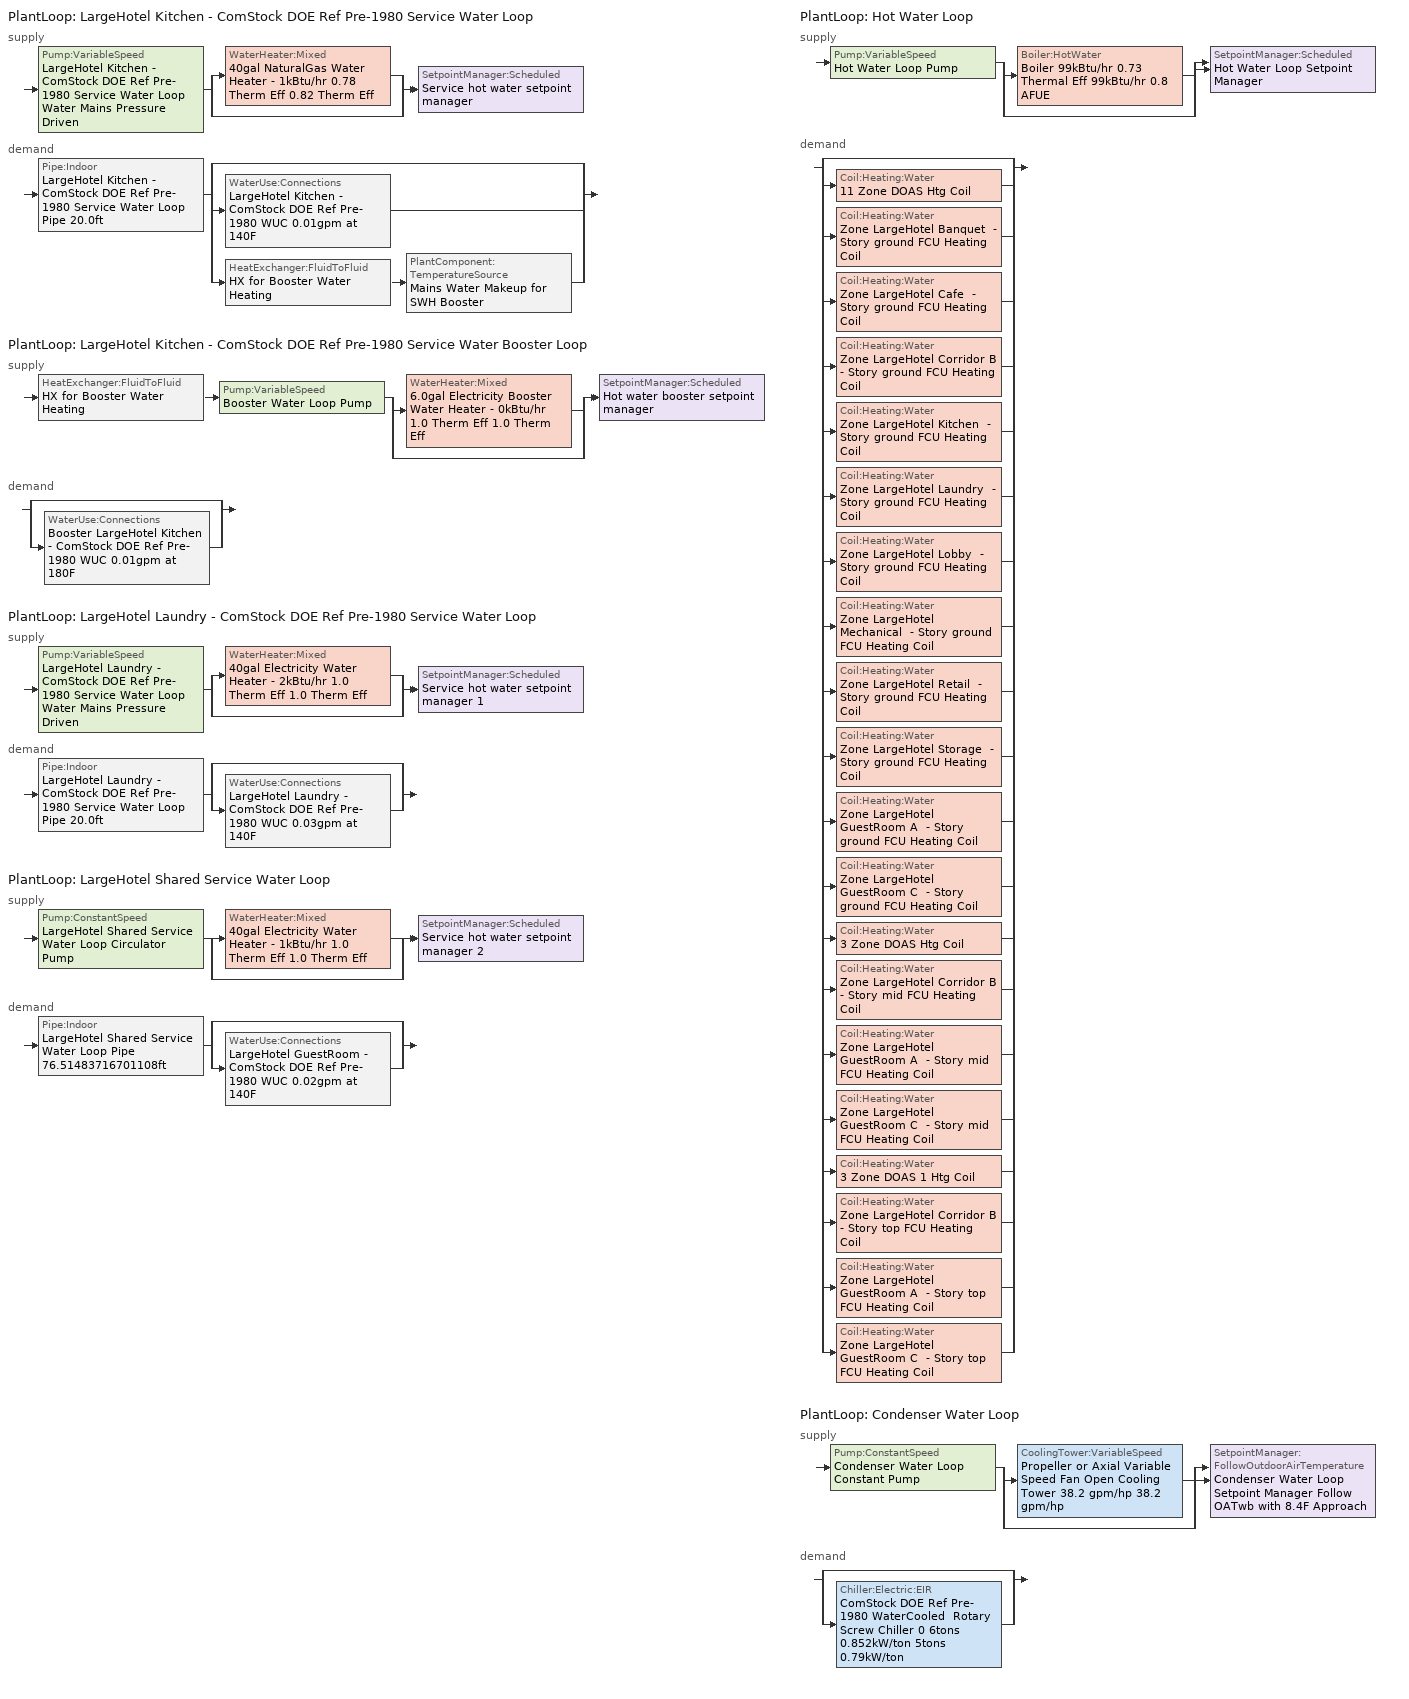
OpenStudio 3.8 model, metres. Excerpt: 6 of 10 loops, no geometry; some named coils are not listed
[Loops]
PlantLoop 'LargeHotel Kitchen - ComStock DOE Ref Pre-1980 Service Water Loop'
 supply: Pump:VariableSpeed 'LargeHotel Kitchen - ComStock DOE Ref Pre-1980 Service Water Loop Water Mains Pressure Driven' > split
  | WaterHeater:Mixed '40gal NaturalGas Water Heater - 1kBtu/hr 0.78 Therm Eff 0.82 Therm Eff'
  | bypass
  join > SetpointManager:Scheduled 'Service hot water setpoint manager'
 demand: Pipe:Indoor 'LargeHotel Kitchen - ComStock DOE Ref Pre-1980 Service Water Loop Pipe 20.0ft' > split
  | bypass
  | WaterUse:Connections 'LargeHotel Kitchen - ComStock DOE Ref Pre-1980 WUC 0.01gpm at 140F'
  | HeatExchanger:FluidToFluid 'HX for Booster Water Heating' > PlantComponent:TemperatureSource 'Mains Water Makeup for SWH Booster'
PlantLoop 'LargeHotel Kitchen - ComStock DOE Ref Pre-1980 Service Water Booster Loop'
 supply: HeatExchanger:FluidToFluid 'HX for Booster Water Heating' > Pump:VariableSpeed 'Booster Water Loop Pump' > split
  | WaterHeater:Mixed '6.0gal Electricity Booster Water Heater - 0kBtu/hr 1.0 Therm Eff 1.0 Therm Eff'
  | bypass
  join > SetpointManager:Scheduled 'Hot water booster setpoint manager'
 demand: split
  | bypass
  | WaterUse:Connections 'Booster LargeHotel Kitchen - ComStock DOE Ref Pre-1980 WUC 0.01gpm at 180F'
PlantLoop 'LargeHotel Laundry - ComStock DOE Ref Pre-1980 Service Water Loop'
 supply: Pump:VariableSpeed 'LargeHotel Laundry - ComStock DOE Ref Pre-1980 Service Water Loop Water Mains Pressure Driven' > split
  | WaterHeater:Mixed '40gal Electricity Water Heater - 2kBtu/hr 1.0 Therm Eff 1.0 Therm Eff'
  | bypass
  join > SetpointManager:Scheduled 'Service hot water setpoint manager 1'
 demand: Pipe:Indoor 'LargeHotel Laundry - ComStock DOE Ref Pre-1980 Service Water Loop Pipe 20.0ft' > split
  | bypass
  | WaterUse:Connections 'LargeHotel Laundry - ComStock DOE Ref Pre-1980 WUC 0.03gpm at 140F'
PlantLoop 'LargeHotel Shared Service Water Loop'
 supply: Pump:ConstantSpeed 'LargeHotel Shared Service Water Loop Circulator Pump' > split
  | WaterHeater:Mixed '40gal Electricity Water Heater - 1kBtu/hr 1.0 Therm Eff 1.0 Therm Eff'
  | bypass
  join > SetpointManager:Scheduled 'Service hot water setpoint manager 2'
 demand: Pipe:Indoor 'LargeHotel Shared Service Water Loop Pipe 76.51483716701108ft' > split
  | bypass
  | WaterUse:Connections 'LargeHotel GuestRoom - ComStock DOE Ref Pre-1980 WUC 0.02gpm at 140F'
PlantLoop 'Hot Water Loop'
 supply: Pump:VariableSpeed 'Hot Water Loop Pump' > split
  | Boiler:HotWater 'Boiler 99kBtu/hr 0.73 Thermal Eff 99kBtu/hr 0.8 AFUE'
  | bypass
  join > SetpointManager:Scheduled 'Hot Water Loop Setpoint Manager'
 demand: split
  | bypass
  | Coil:Heating:Water '11 Zone DOAS Htg Coil'
  | Coil:Heating:Water 'Zone LargeHotel Banquet  - Story ground FCU Heating Coil'
  | Coil:Heating:Water 'Zone LargeHotel Cafe  - Story ground FCU Heating Coil'
  | Coil:Heating:Water 'Zone LargeHotel Corridor B  - Story ground FCU Heating Coil'
  | Coil:Heating:Water 'Zone LargeHotel Kitchen  - Story ground FCU Heating Coil'
  | Coil:Heating:Water 'Zone LargeHotel Laundry  - Story ground FCU Heating Coil'
  | Coil:Heating:Water 'Zone LargeHotel Lobby  - Story ground FCU Heating Coil'
  | Coil:Heating:Water 'Zone LargeHotel Mechanical  - Story ground FCU Heating Coil'
  | Coil:Heating:Water 'Zone LargeHotel Retail  - Story ground FCU Heating Coil'
  | Coil:Heating:Water 'Zone LargeHotel Storage  - Story ground FCU Heating Coil'
  | Coil:Heating:Water 'Zone LargeHotel GuestRoom A  - Story ground FCU Heating Coil'
  | Coil:Heating:Water 'Zone LargeHotel GuestRoom C  - Story ground FCU Heating Coil'
  | Coil:Heating:Water '3 Zone DOAS Htg Coil'
  | Coil:Heating:Water 'Zone LargeHotel Corridor B  - Story mid FCU Heating Coil'
  | Coil:Heating:Water 'Zone LargeHotel GuestRoom A  - Story mid FCU Heating Coil'
  | Coil:Heating:Water 'Zone LargeHotel GuestRoom C  - Story mid FCU Heating Coil'
  | Coil:Heating:Water '3 Zone DOAS 1 Htg Coil'
  | Coil:Heating:Water 'Zone LargeHotel Corridor B  - Story top FCU Heating Coil'
  | Coil:Heating:Water 'Zone LargeHotel GuestRoom A  - Story top FCU Heating Coil'
  | Coil:Heating:Water 'Zone LargeHotel GuestRoom C  - Story top FCU Heating Coil'
PlantLoop 'Condenser Water Loop'
 supply: Pump:ConstantSpeed 'Condenser Water Loop Constant Pump' > split
  | CoolingTower:VariableSpeed 'Propeller or Axial Variable Speed Fan Open Cooling Tower 38.2 gpm/hp 38.2 gpm/hp'
  | bypass
  join > SetpointManager:FollowOutdoorAirTemperature 'Condenser Water Loop Setpoint Manager Follow OATwb with 8.4F Approach'
 demand: split
  | bypass
  | Chiller:Electric:EIR 'ComStock DOE Ref Pre-1980 WaterCooled  Rotary Screw Chiller 0 6tons 0.852kW/ton 5tons 0.79kW/ton'
[Construction]
Uninsulated copper pipe 0.75in type L: Copper pipe 0.75in type L
Uninsulated copper pipe 0.75in type L 1: Copper pipe 0.75in type L 1
Uninsulated copper pipe 0.75in type L 2: Copper pipe 0.75in type L 2
[Material] Roughness=Smooth; Thickness {m}=0.001143; Conductivity {W/m-K}=386; Density {kg/m3}=8906.27; Specific Heat {J/kg-K}=385.1856; Thermal Absorptance=0.9; Solar Absorptance=0.7; Visible Absorptance=0.7
Copper pipe 0.75in type L; Copper pipe 0.75in type L 1; Copper pipe 0.75in type L 2
[WaterUse:Connections] Drain Water Heat Exchanger Type=None; Drain Water Heat Exchanger Destination=Plant
Name | Water Use Equipment Name 1
LargeHotel GuestRoom - ComStock DOE Ref Pre-1980 WUC 0.02gpm at 140F | LargeHotel GuestRoom - ComStock DOE Ref Pre-1980 Service Water Use 0.02gpm at 140F
Booster LargeHotel Kitchen - ComStock DOE Ref Pre-1980 WUC 0.01gpm at 180F | Booster LargeHotel Kitchen - ComStock DOE Ref Pre-1980 Service Water Use 0.01gpm at 180F
LargeHotel Kitchen - ComStock DOE Ref Pre-1980 WUC 0.01gpm at 140F | LargeHotel Kitchen - ComStock DOE Ref Pre-1980 Service Water Use 0.01gpm at 140F
LargeHotel Laundry - ComStock DOE Ref Pre-1980 WUC 0.03gpm at 140F | LargeHotel Laundry - ComStock DOE Ref Pre-1980 Service Water Use 0.03gpm at 140F
[WaterUse:Equipment:Definition] Sensible Fraction Schedule=Fraction Sensible - 0.2; Latent Fraction Schedule=Fraction Latent - 0.05
Name | Peak Flow Rate {m3/s} | Target Temperature Schedule
LargeHotel GuestRoom - ComStock DOE Ref Pre-1980 Service Water Use Def 0.02gpm | 1.55374e-06 | Mixed Water At Faucet Temp - 140F
Booster LargeHotel Kitchen - ComStock DOE Ref Pre-1980 Service Water Use Def 0.01gpm | 8.31726e-07 | Mixed Water At Faucet Temp - 180F
LargeHotel Kitchen - ComStock DOE Ref Pre-1980 Service Water Use Def 0.01gpm | 5.54484e-07 | Mixed Water At Faucet Temp - 140F
LargeHotel Laundry - ComStock DOE Ref Pre-1980 Service Water Use Def 0.03gpm | 1.63833e-06 | Mixed Water At Faucet Temp - 140F
[WaterUse:Equipment]
Name | Water Use Equipment Definition | Flow Rate Fraction Schedule
LargeHotel GuestRoom - ComStock DOE Ref Pre-1980 Service Water Use 0.02gpm at 140F | LargeHotel GuestRoom - ComStock DOE Ref Pre-1980 Service Water Use Def 0.02gpm | HotelLarge GuestRoom_SWH_Sch
Booster LargeHotel Kitchen - ComStock DOE Ref Pre-1980 Service Water Use 0.01gpm at 180F | Booster LargeHotel Kitchen - ComStock DOE Ref Pre-1980 Service Water Use Def 0.01gpm | HotelLarge BLDG_SWH_SCH
LargeHotel Kitchen - ComStock DOE Ref Pre-1980 Service Water Use 0.01gpm at 140F | LargeHotel Kitchen - ComStock DOE Ref Pre-1980 Service Water Use Def 0.01gpm | HotelLarge BLDG_SWH_SCH
LargeHotel Laundry - ComStock DOE Ref Pre-1980 Service Water Use 0.03gpm at 140F | LargeHotel Laundry - ComStock DOE Ref Pre-1980 Service Water Use Def 0.03gpm | HotelLarge LaundryRoom_SWH_Sch_Pre2004
[PlantLoop] Glycol Concentration=0; Load Distribution Scheme=Optimal
Name | Maximum Loop Temperature {C} | Minimum Loop Temperature {C} | Maximum Loop Flow Rate {m3/s} | Plant Loop Volume {m3} | Fluid Type
LargeHotel Kitchen - ComStock DOE Ref Pre-1980 Service Water Loop | 60 | 10 | 7.48554e-06 | 0.000898264
LargeHotel Kitchen - ComStock DOE Ref Pre-1980 Service Water Booster Loop |  |  | 8.31726e-07 | 9.98072e-05
LargeHotel Laundry - ComStock DOE Ref Pre-1980 Service Water Loop | 60 | 10 | 1.63833e-06 | 0.0001966
LargeHotel Shared Service Water Loop | 60 | 10 | 1.55374e-06 | 0.000186449
Hot Water Loop |  | 10 | 0.000872433 | 0.104692 | Water
Condenser Water Loop | 80 | 5 | 0.00123544 | 0.148253
[Sizing:Plant]
Name | Loop Type | Design Loop Exit Temperature {C} | Loop Design Temperature Difference {deltaC} | Sizing Option | Zone Timesteps in Averaging Window | Coincident Sizing Factor Mode
LargeHotel Kitchen - ComStock DOE Ref Pre-1980 Service Water Loop; LargeHotel Laundry - ComStock DOE Ref Pre-1980 Service Water Loop; LargeHotel Shared Service Water Loop | Heating | 60 | 5 | NonCoincident | 1 | None
LargeHotel Kitchen - ComStock DOE Ref Pre-1980 Service Water Booster Loop | Heating | 82.2222 | 5 | NonCoincident | 1 | None
Hot Water Loop | Heating | 82.2222 | 11.1111 | NonCoincident | 1 | None
Condenser Water Loop | Condenser | 29.4444 | 5.55556 | Coincident | 6 | GlobalCoolingSizingFactor
[SetpointManager:Scheduled] Control Variable=Temperature
Name | Schedule | Setpoint Node or NodeList
Service hot water setpoint manager | Service Water Loop Temp - 140F | LargeHotel Kitchen - ComStock DOE Ref Pre-1980 Service Water Loop Supply Outlet Node
Hot water booster setpoint manager | Service Water Booster Temp - 180.00000000000006F | LargeHotel Kitchen - ComStock DOE Ref Pre-1980 Service Water Booster Loop Supply Outlet Node
Service hot water setpoint manager 1 | Service Water Loop Temp - 140F | LargeHotel Laundry - ComStock DOE Ref Pre-1980 Service Water Loop Supply Outlet Node
Service hot water setpoint manager 2 | Service Water Loop Temp - 140F | LargeHotel Shared Service Water Loop Supply Outlet Node
Hot Water Loop Setpoint Manager | Hot Water Loop Temp - 180F | Hot Water Loop Supply Outlet Node
[Pump:VariableSpeed] Coefficient 1 of the Part Load Performance Curve=0; Coefficient 2 of the Part Load Performance Curve=3.2485; Coefficient 3 of the Part Load Performance Curve=-4.7443; Coefficient 4 of the Part Load Performance Curve=2.5294; Pump Control Type=Intermittent; Skin Loss Radiative Fraction=0.5; Design Power Sizing Method=PowerPerFlowPerPressure; Design Electric Power per Unit Flow Rate {W/(m3/s)}=348701.1; Design Shaft Power per Unit Flow Rate per Unit Head {W-s/m3-Pa}=1.28205; Design Minimum Flow Rate Fraction=0
Name | Rated Flow Rate {m3/s} | Rated Pump Head {Pa} | Rated Power Consumption {W} | Motor Efficiency | Minimum Flow Rate {m3/s}
LargeHotel Kitchen - ComStock DOE Ref Pre-1980 Service Water Loop Water Mains Pressure Driven | 7.48554e-06 | 0.001 | 9.59684e-09 | 1
Booster Water Loop Pump | 8.31726e-07 | 0 | 0 | 1 | 0
LargeHotel Laundry - ComStock DOE Ref Pre-1980 Service Water Loop Water Mains Pressure Driven | 1.63833e-06 | 0.001 | 2.10043e-09 | 1
Hot Water Loop Pump | 0.000872433 | 179344 | 243.148 | 0.825
[WaterHeater:Mixed] Deadband Temperature Difference {deltaC}=2; Heater Control Type=Cycle; Off Cycle Parasitic Fuel Consumption Rate {W}=0; Off Cycle Parasitic Heat Fraction to Tank=0; On Cycle Parasitic Fuel Consumption Rate {W}=0; On Cycle Parasitic Heat Fraction to Tank=0; Ambient Temperature Indicator=Schedule; Use Side Effectiveness=1; Source Side Effectiveness=1; Use Side Design Flow Rate {m3/s}=autosize; Source Side Design Flow Rate {m3/s}=autosize; Indirect Water Heating Recovery Time {hr}=1.5; Source Side Flow Control Mode=IndirectHeatPrimarySetpoint
Name | Tank Volume {m3} | Setpoint Temperature Schedule | Maximum Temperature Limit {C} | Heater Maximum Capacity {W} | Heater Fuel Type | Heater Thermal Efficiency | Off Cycle Parasitic Fuel Type | On Cycle Parasitic Fuel Type | Ambient Temperature Schedule | Off Cycle Loss Coefficient to Ambient Temperature {W/K} | On Cycle Loss Coefficient to Ambient Temperature {W/K}
40gal NaturalGas Water Heater - 1kBtu/hr 0.78 Therm Eff 0.82 Therm Eff | 0.151416 | Service Water Loop Temp - 140F | 60 | 243.406 | NaturalGas | 0.82 | NaturalGas | NaturalGas | Water Heater Ambient Temp Schedule 71.6F | 0.085157 | 0.085157
6.0gal Electricity Booster Water Heater - 0kBtu/hr 1.0 Therm Eff 1.0 Therm Eff | 0.0227125 | Service Water Booster Temp - 180.00000000000006F | 82.2222 | 46.734 | Electricity | 1 | Electricity | Electricity | Water Heater Ambient Temp Schedule 70.0F | 2.26162 | 2.26162
40gal Electricity Water Heater - 2kBtu/hr 1.0 Therm Eff 1.0 Therm Eff | 0.151416 | Service Water Loop Temp - 140F | 60 | 479.462 | Electricity | 1 | Electricity | Electricity | Water Heater Ambient Temp Schedule 71.6F | 1.20802 | 1.20802
40gal Electricity Water Heater - 1kBtu/hr 1.0 Therm Eff 1.0 Therm Eff | 0.151416 | Service Water Loop Temp - 140F | 60 | 363.765 | Electricity | 1 | Electricity | Electricity | Water Heater Ambient Temp Schedule 71.6F | 1.20802 | 1.20802
[WaterHeater:Sizing] Design Mode=PeakDraw; Time Storage Can Meet Peak Draw {hr}=0.538503; Time for Tank Recovery {hr}=0; Nominal Tank Volume for Autosizing Plant Connections {m3}=1
40gal NaturalGas Water Heater - 1kBtu/hr 0.78 Therm Eff 0.82 Therm Eff; 6.0gal Electricity Booster Water Heater - 0kBtu/hr 1.0 Therm Eff 1.0 Therm Eff; 40gal Electricity Water Heater - 2kBtu/hr 1.0 Therm Eff 1.0 Therm Eff; 40gal Electricity Water Heater - 1kBtu/hr 1.0 Therm Eff 1.0 Therm Eff
[Pipe:Indoor] Environment Type=Schedule; Pipe Inside Diameter {m}=0.019939
Name | Construction | Ambient Temperature Schedule | Ambient Air Velocity Schedule | Pipe Length {m}
LargeHotel Kitchen - ComStock DOE Ref Pre-1980 Service Water Loop Pipe 20.0ft | Uninsulated copper pipe 0.75in type L | LargeHotel Kitchen - ComStock DOE Ref Pre-1980 Service Water Loop Piping Air Temp - 70F | LargeHotel Kitchen - ComStock DOE Ref Pre-1980 Service Water Loop Piping Air Velocity - 0.67mph | 6.096
LargeHotel Laundry - ComStock DOE Ref Pre-1980 Service Water Loop Pipe 20.0ft | Uninsulated copper pipe 0.75in type L 1 | LargeHotel Laundry - ComStock DOE Ref Pre-1980 Service Water Loop Piping Air Temp - 70F | LargeHotel Laundry - ComStock DOE Ref Pre-1980 Service Water Loop Piping Air Velocity - 0.67mph | 6.096
LargeHotel Shared Service Water Loop Pipe 76.51483716701108ft | Uninsulated copper pipe 0.75in type L 2 | LargeHotel Shared Service Water Loop Piping Air Temp - 70F | LargeHotel Shared Service Water Loop Piping Air Velocity - 0.67mph | 23.3217
[HeatExchanger:FluidToFluid]
HX for Booster Water Heating: Loop Demand Side Design Flow Rate {m3/s}=8.31726e-07; Loop Supply Side Design Flow Rate {m3/s}=8.31726e-07; Heat Exchange Model Type=Ideal; Heat Exchanger U-Factor Times Area Value {W/K}=1.01357; Control Type=UncontrolledOn; Minimum Temperature Difference to Activate Heat Exchanger {deltaC}=0.01; Heat Transfer Metering End Use Type=LoopToLoop; Component Override Cooling Control Temperature Mode=Loop; Sizing Factor=1; Operation Minimum Temperature Limit {C}=0; Operation Maximum Temperature Limit {C}=100
[PlantComponent:TemperatureSource]
Mains Water Makeup for SWH Booster: Design Volume Flow Rate {m3/s}=7.48554e-06; Temperature Specification Type=Scheduled; Source Temperature {C}=8; Source Temperature Schedule=Mains Water Temperature
[EnergyManagementSystem:Sensor]
Mains_Water_Temp_Sen: Output Variable or Output Meter Index Key=Environment; Output Variable or Output Meter=Site Mains Water Temperature
[EnergyManagementSystem:Actuator]
Mains_Water_Temp_Act: Actuated Component=Mains Water Temperature; Actuated Component Type=Schedule:Constant; Actuated Component Control Type=Schedule Value
[EnergyManagementSystem:Program]
Mains_Water_Prg: SET Mains_Water_Temp_Act = Mains_Water_Temp_Sen
[EnergyManagementSystem:ProgramCallingManager]
Mains_Water_Prg_Mgr: BeginTimestepBeforePredictor; Mains_Water_Prg
[Pump:ConstantSpeed] Fraction of Motor Inefficiencies to Fluid Stream=0; Pump Control Type=Intermittent; Design Power Sizing Method=PowerPerFlowPerPressure; Design Electric Power per Unit Flow Rate {W/(m3/s)}=348701.1; Design Shaft Power per Unit Flow Rate per Unit Head {W-s/m3-Pa}=1.28205
Name | Rated Flow Rate {m3/s} | Rated Pump Head {Pa} | Rated Power Consumption {W} | Motor Efficiency
LargeHotel Shared Service Water Loop Circulator Pump | 1.55374e-06 | 29890.7 | 0.0595416 | 1
Condenser Water Loop Constant Pump | 0.00123544 | 148557 | 285.21 | 0.825
[Refrigeration:System] Minimum Condensing Temperature {C}=21; Refrigeration System Working Fluid Type=R404a; Suction Temperature Control Type=ConstantSuctionTemperature
Name | Refrigeration Condenser
Medium Temperature | Refrigeration Condenser Air Cooled 1
Low Temperature | Refrigeration Condenser Air Cooled 2
[Refrigeration:Compressor] Rated Return Gas Temperature {C}=18.3; Rated Subcooling {deltaC}=0
Name | Refrigeration Compressor Power Curve | Refrigeration Compressor Capacity Curve
Refrigeration Compressor 1 | MT_compressor_power_smallandold | MT_compressor_capacity_smallandold
Refrigeration Compressor 2 | LT_compressor_power_smallandold | LT_compressor_capacity_smallandold
[Refrigeration:Condenser:AirCooled] Rated Subcooling Temperature Difference {deltaC}=0; Condenser Fan Speed Control Type=VariableSpeed; Rated Fan Power {W}=102.575; Minimum Fan Air Flow Ratio=0
Name | Rated Effective Total Heat Rejection Rate Curve
Refrigeration Condenser Air Cooled 1 | Condenser Heat Rejection Function of Temperature
Refrigeration Condenser Air Cooled 2 | Condenser Heat Rejection Function of Temperature 1
[Boiler:HotWater]
Boiler 99kBtu/hr 0.73 Thermal Eff 99kBtu/hr 0.8 AFUE: Fuel Type=NaturalGas; Nominal Capacity {W}=39886.6; Nominal Thermal Efficiency=0.8; Efficiency Curve Temperature Evaluation Variable=LeavingBoiler; Normalized Boiler Efficiency Curve=Boiler with No Minimum Turndown; Design Water Flow Rate {m3/s}=0.000872433; Minimum Part Load Ratio=0; Maximum Part Load Ratio=1.2; Optimum Part Load Ratio=1; Water Outlet Upper Temperature Limit {C}=95; Boiler Flow Mode=LeavingSetpointModulated; On Cycle Parasitic Electric Load {W}=0; Off Cycle Parasitic Fuel Load {W}=0; Sizing Factor=1
[SetpointManager:FollowOutdoorAirTemperature]
Condenser Water Loop Setpoint Manager Follow OATwb with 8.4F Approach: Control Variable=Temperature; Reference Temperature Type=OutdoorAirWetBulb; Offset Temperature Difference {deltaC}=4.64444; Maximum Setpoint Temperature {C}=29.4444; Minimum Setpoint Temperature {C}=21.1111; Setpoint Node or NodeList=Condenser Water Loop Supply Outlet Node
[CoolingTower:VariableSpeed]
Propeller or Axial Variable Speed Fan Open Cooling Tower 38.2 gpm/hp 38.2 gpm/hp: Model Type=CoolToolsCrossFlow; Design Inlet Air Wet-Bulb Temperature {C}=24.8; Design Approach Temperature {deltaC}=4.64444; Design Range Temperature {deltaC}=5.55556; Design Water Flow Rate {m3/s}=0.00123544; Design Air Flow Rate {m3/s}=3.05696; Design Fan Power {W}=1121.32; Fan Power Ratio Function of Air Flow Rate Ratio Curve=VSD-TWR-FAN-FPLR; Minimum Air Flow Rate Ratio=0.2; Fraction of Tower Capacity in Free Convection Regime=0.125; Basin Heater Capacity {W/K}=0; Basin Heater Setpoint Temperature {C}=2; Evaporation Loss Mode=SaturatedExit; Evaporation Loss Factor {percent/K}=0.2; Drift Loss Percent {percent}=0.008; Blowdown Calculation Mode=ConcentrationRatio; Blowdown Concentration Ratio=3; Number of Cells=1; Sizing Factor=1
[Chiller:Electric:EIR]
ComStock DOE Ref Pre-1980 WaterCooled  Rotary Screw Chiller 0 6tons 0.852kW/ton 5tons 0.79kW/ton: Reference Capacity {W}=20367.9; Reference COP {W/W}=4.45; Reference Leaving Chilled Water Temperature {C}=6.66667; Reference Entering Condenser Fluid Temperature {C}=35; Reference Chilled Water Flow Rate {m3/s}=0.000864781; Reference Condenser Fluid Flow Rate {m3/s}=0.00107429; Cooling Capacity Function of Temperature Curve=WaterCooled_PositiveDisplacement_Chiller_LT150_2010_PathA_CAPFT; Electric Input to Cooling Output Ratio Function of Temperature Curve=WaterCooled_PositiveDisplacement_Chiller_LT150_2010_PathA_EIRFT; Electric Input to Cooling Output Ratio Function of Part Load Ratio Curve=ChlrWtrPosDispPathAAllEIRRatio_fQRatio; Minimum Part Load Ratio=0.15; Maximum Part Load Ratio=1; Optimum Part Load Ratio=1; Minimum Unloading Ratio=0.25; Condenser Type=WaterCooled; Leaving Chilled Water Lower Temperature Limit {C}=2.22222; Chiller Flow Mode=ConstantFlow; Design Heat Recovery Water Flow Rate {m3/s}=Autosize; Sizing Factor=1; Basin Heater Capacity {W/K}=0; Basin Heater Setpoint Temperature {C}=10; Condenser Heat Recovery Relative Capacity Fraction=1
[Coil:Heating:Water] Availability Schedule=Always On Discrete; Rated Inlet Water Temperature {C}=82.2222; Rated Inlet Air Temperature {C}=16.6; Rated Outlet Water Temperature {C}=71.1111
Name | U-Factor Times Area Value {W/K} | Maximum Water Flow Rate {m3/s} | Rated Capacity {W} | Rated Outlet Air Temperature {C}
11 Zone DOAS Htg Coil | 60.0297 | 9.47398e-05 | 4331.39 | 32.2
Zone LargeHotel Banquet  - Story ground FCU Heating Coil | 67.7913 | 6.54202e-05 | 2990.93 | 40
Zone LargeHotel Cafe  - Story ground FCU Heating Coil | 15.6972 | 1.51449e-05 | 692.405 | 40
Zone LargeHotel Corridor B  - Story ground FCU Heating Coil | 1 | 0 | 0 | 40
Zone LargeHotel Kitchen  - Story ground FCU Heating Coil | 93.8554 | 9.2792e-05 | 4242.34 | 40
Zone LargeHotel Laundry  - Story ground FCU Heating Coil | 9.14146 | 8.82332e-06 | 403.392 | 40
Zone LargeHotel Lobby  - Story ground FCU Heating Coil | 102.918 | 9.93237e-05 | 4540.96 | 40
Zone LargeHotel Mechanical  - Story ground FCU Heating Coil | 12.8382 | 1.23908e-05 | 566.494 | 40
Zone LargeHotel Retail  - Story ground FCU Heating Coil | 12.3417 | 1.19108e-05 | 544.549 | 40
Zone LargeHotel Storage  - Story ground FCU Heating Coil | 9.51309 | 9.18166e-06 | 419.774 | 40
Zone LargeHotel GuestRoom A  - Story ground FCU Heating Coil | 10.7697 | 1.03925e-05 | 475.131 | 40
Zone LargeHotel GuestRoom C  - Story ground FCU Heating Coil | 10.7528 | 1.03762e-05 | 474.385 | 40
3 Zone DOAS Htg Coil; 3 Zone DOAS 1 Htg Coil | 5.10868 | 8.06258e-06 | 368.612 | 32.2
Zone LargeHotel Corridor B  - Story mid FCU Heating Coil | 6.21771 | 6.33125e-06 | 289.457 | 40
Zone LargeHotel GuestRoom A  - Story mid FCU Heating Coil | 93.6085 | 9.03297e-05 | 4129.76 | 40
Zone LargeHotel GuestRoom C  - Story mid FCU Heating Coil | 93.6077 | 9.03289e-05 | 4129.73 | 40
Zone LargeHotel Corridor B  - Story top FCU Heating Coil | 17.9995 | 1.83327e-05 | 838.149 | 40
Zone LargeHotel GuestRoom A  - Story top FCU Heating Coil | 114.199 | 0.000110199 | 5038.17 | 40
Zone LargeHotel GuestRoom C  - Story top FCU Heating Coil | 114.294 | 0.000110291 | 5042.37 | 40
[Controller:WaterCoil] Action=Normal; Controller Convergence Tolerance {deltaC}=0.0001; Minimum Actuated Flow {m3/s}=0
Name | Water Coil | Maximum Actuated Flow {m3/s}
11 Zone DOAS Htg Coil Controller | 11 Zone DOAS Htg Coil | 9.47398e-05
Zone LargeHotel Banquet  - Story ground FCU Heating Coil Controller | Zone LargeHotel Banquet  - Story ground FCU Heating Coil
Zone LargeHotel Cafe  - Story ground FCU Heating Coil Controller | Zone LargeHotel Cafe  - Story ground FCU Heating Coil
Zone LargeHotel Corridor B  - Story ground FCU Heating Coil Controller | Zone LargeHotel Corridor B  - Story ground FCU Heating Coil
Zone LargeHotel Kitchen  - Story ground FCU Heating Coil Controller | Zone LargeHotel Kitchen  - Story ground FCU Heating Coil
Zone LargeHotel Laundry  - Story ground FCU Heating Coil Controller | Zone LargeHotel Laundry  - Story ground FCU Heating Coil
Zone LargeHotel Lobby  - Story ground FCU Heating Coil Controller | Zone LargeHotel Lobby  - Story ground FCU Heating Coil
Zone LargeHotel Mechanical  - Story ground FCU Heating Coil Controller | Zone LargeHotel Mechanical  - Story ground FCU Heating Coil
Zone LargeHotel Retail  - Story ground FCU Heating Coil Controller | Zone LargeHotel Retail  - Story ground FCU Heating Coil
Zone LargeHotel Storage  - Story ground FCU Heating Coil Controller | Zone LargeHotel Storage  - Story ground FCU Heating Coil
Zone LargeHotel GuestRoom A  - Story ground FCU Heating Coil Controller | Zone LargeHotel GuestRoom A  - Story ground FCU Heating Coil
Zone LargeHotel GuestRoom C  - Story ground FCU Heating Coil Controller | Zone LargeHotel GuestRoom C  - Story ground FCU Heating Coil
3 Zone DOAS Htg Coil Controller | 3 Zone DOAS Htg Coil | 8.06258e-06
Zone LargeHotel Corridor B  - Story mid FCU Heating Coil Controller | Zone LargeHotel Corridor B  - Story mid FCU Heating Coil
Zone LargeHotel GuestRoom A  - Story mid FCU Heating Coil Controller | Zone LargeHotel GuestRoom A  - Story mid FCU Heating Coil
Zone LargeHotel GuestRoom C  - Story mid FCU Heating Coil Controller | Zone LargeHotel GuestRoom C  - Story mid FCU Heating Coil
3 Zone DOAS 1 Htg Coil Controller | 3 Zone DOAS 1 Htg Coil | 8.06258e-06
Zone LargeHotel Corridor B  - Story top FCU Heating Coil Controller | Zone LargeHotel Corridor B  - Story top FCU Heating Coil
Zone LargeHotel GuestRoom A  - Story top FCU Heating Coil Controller | Zone LargeHotel GuestRoom A  - Story top FCU Heating Coil
Zone LargeHotel GuestRoom C  - Story top FCU Heating Coil Controller | Zone LargeHotel GuestRoom C  - Story top FCU Heating Coil
[AvailabilityManager:NightCycle] Applicability Schedule=Always On Discrete; Control Type=CycleOnAny; Thermostat Tolerance {deltaC}=1.9999; Cycling Run Time Control Type=Thermostat; Cycling Run Time {s}=3600
Availability Manager Night Cycle 1; Availability Manager Night Cycle 2; Availability Manager Night Cycle 3
[Fan:OnOff] Availability Schedule=Always On Discrete; Fan Total Efficiency=0.1595; Pressure Rise {Pa}=270.9; Motor Efficiency=0.29; Motor In Airstream Fraction=1
Name | Maximum Flow Rate {m3/s} | Fan Power Ratio Function of Speed Ratio Curve | Fan Efficiency Ratio Function of Speed Ratio Curve
Zone LargeHotel Banquet  - Story ground Fan Coil fan | 0.132403 | Fan On Off Power Curve | Fan On Off Efficiency Curve
Zone LargeHotel Cafe  - Story ground Fan Coil fan | 0.030675 | Fan On Off Power Curve 1 | Fan On Off Efficiency Curve 1
Zone LargeHotel Corridor B  - Story ground Fan Coil fan | 0.000281469 | Fan On Off Power Curve 2 | Fan On Off Efficiency Curve 2
Zone LargeHotel Kitchen  - Story ground Fan Coil fan | 0.168848 | Fan On Off Power Curve 3 | Fan On Off Efficiency Curve 3
Zone LargeHotel Laundry  - Story ground Fan Coil fan | 0.0386715 | Fan On Off Power Curve 4 | Fan On Off Efficiency Curve 4
Zone LargeHotel Lobby  - Story ground Fan Coil fan | 0.201245 | Fan On Off Power Curve 5 | Fan On Off Efficiency Curve 5
Zone LargeHotel Mechanical  - Story ground Fan Coil fan | 0.0251369 | Fan On Off Power Curve 6 | Fan On Off Efficiency Curve 6
Zone LargeHotel Retail  - Story ground Fan Coil fan | 0.0241559 | Fan On Off Power Curve 7 | Fan On Off Efficiency Curve 7
Zone LargeHotel Storage  - Story ground Fan Coil fan | 0.0186273 | Fan On Off Power Curve 8 | Fan On Off Efficiency Curve 8
Zone LargeHotel GuestRoom A  - Story ground Fan Coil fan | 0.0210879 | Fan On Off Power Curve 9 | Fan On Off Efficiency Curve 9
Zone LargeHotel GuestRoom C  - Story ground Fan Coil fan | 0.0210548 | Fan On Off Power Curve 10 | Fan On Off Efficiency Curve 10
Zone LargeHotel Corridor B  - Story mid Fan Coil fan | 0.0101727 | Fan On Off Power Curve 11 | Fan On Off Efficiency Curve 11
Zone LargeHotel GuestRoom A  - Story mid Fan Coil fan | 0.183236 | Fan On Off Power Curve 12 | Fan On Off Efficiency Curve 12
Zone LargeHotel GuestRoom C  - Story mid Fan Coil fan | 0.185174 | Fan On Off Power Curve 13 | Fan On Off Efficiency Curve 13
Zone LargeHotel Corridor B  - Story top Fan Coil fan | 0.0294508 | Fan On Off Power Curve 14 | Fan On Off Efficiency Curve 14
Zone LargeHotel GuestRoom A  - Story top Fan Coil fan | 0.223509 | Fan On Off Power Curve 15 | Fan On Off Efficiency Curve 15
Zone LargeHotel GuestRoom C  - Story top Fan Coil fan | 0.223695 | Fan On Off Power Curve 16 | Fan On Off Efficiency Curve 16
[ZoneHVAC:FourPipeFanCoil] Availability Schedule=Always On Discrete; Capacity Control Method=CyclingFan; Maximum Outdoor Air Flow Rate {m3/s}=0; Minimum Supply Air Temperature in Cooling Mode {C}=autosize; Maximum Supply Air Temperature in Heating Mode {C}=autosize
Name | Maximum Supply Air Flow Rate {m3/s} | Supply Air Fan | Cooling Coil | Maximum Cold Water Flow Rate {m3/s} | Heating Coil | Maximum Hot Water Flow Rate {m3/s}
Zone LargeHotel Banquet  - Story ground FCU | 0.132403 | Zone LargeHotel Banquet  - Story ground Fan Coil fan | Zone LargeHotel Banquet  - Story ground FCU Cooling Coil | 8.60684e-05 | Zone LargeHotel Banquet  - Story ground FCU Heating Coil | 6.54202e-05
Zone LargeHotel Cafe  - Story ground FCU | 0.030675 | Zone LargeHotel Cafe  - Story ground Fan Coil fan | Zone LargeHotel Cafe  - Story ground FCU Cooling Coil | 1.48017e-05 | Zone LargeHotel Cafe  - Story ground FCU Heating Coil | 1.51449e-05
Zone LargeHotel Corridor B  - Story ground FCU | 0.000281469 | Zone LargeHotel Corridor B  - Story ground Fan Coil fan | Zone LargeHotel Corridor B  - Story ground FCU Cooling Coil | 0 | Zone LargeHotel Corridor B  - Story ground FCU Heating Coil | 0
Zone LargeHotel Kitchen  - Story ground FCU | 0.168848 | Zone LargeHotel Kitchen  - Story ground Fan Coil fan | Zone LargeHotel Kitchen  - Story ground FCU Cooling Coil | 1.8048e-06 | Zone LargeHotel Kitchen  - Story ground FCU Heating Coil | 9.2792e-05
Zone LargeHotel Laundry  - Story ground FCU | 0.0386715 | Zone LargeHotel Laundry  - Story ground Fan Coil fan | Zone LargeHotel Laundry  - Story ground FCU Cooling Coil | 2.51396e-05 | Zone LargeHotel Laundry  - Story ground FCU Heating Coil | 8.82332e-06
Zone LargeHotel Lobby  - Story ground FCU | 0.201245 | Zone LargeHotel Lobby  - Story ground Fan Coil fan | Zone LargeHotel Lobby  - Story ground FCU Cooling Coil | 9.69549e-05 | Zone LargeHotel Lobby  - Story ground FCU Heating Coil | 9.93237e-05
Zone LargeHotel Mechanical  - Story ground FCU | 0.0251369 | Zone LargeHotel Mechanical  - Story ground Fan Coil fan | Zone LargeHotel Mechanical  - Story ground FCU Cooling Coil | 7.7888e-06 | Zone LargeHotel Mechanical  - Story ground FCU Heating Coil | 1.23908e-05
Zone LargeHotel Retail  - Story ground FCU | 0.0241559 | Zone LargeHotel Retail  - Story ground Fan Coil fan | Zone LargeHotel Retail  - Story ground FCU Cooling Coil | 6.06015e-06 | Zone LargeHotel Retail  - Story ground FCU Heating Coil | 1.19108e-05
Zone LargeHotel Storage  - Story ground FCU | 0.0186273 | Zone LargeHotel Storage  - Story ground Fan Coil fan | Zone LargeHotel Storage  - Story ground FCU Cooling Coil | 4.94472e-06 | Zone LargeHotel Storage  - Story ground FCU Heating Coil | 9.18166e-06
Zone LargeHotel GuestRoom A  - Story ground FCU | 0.0210879 | Zone LargeHotel GuestRoom A  - Story ground Fan Coil fan | Zone LargeHotel GuestRoom A  - Story ground FCU Cooling Coil | 8.17106e-06 | Zone LargeHotel GuestRoom A  - Story ground FCU Heating Coil | 1.03925e-05
Zone LargeHotel GuestRoom C  - Story ground FCU | 0.0210548 | Zone LargeHotel GuestRoom C  - Story ground Fan Coil fan | Zone LargeHotel GuestRoom C  - Story ground FCU Cooling Coil | 1.25423e-05 | Zone LargeHotel GuestRoom C  - Story ground FCU Heating Coil | 1.03762e-05
Zone LargeHotel Corridor B  - Story mid FCU | 0.0101727 | Zone LargeHotel Corridor B  - Story mid Fan Coil fan | Zone LargeHotel Corridor B  - Story mid FCU Cooling Coil | 2.19905e-06 | Zone LargeHotel Corridor B  - Story mid FCU Heating Coil | 6.33125e-06
Zone LargeHotel GuestRoom A  - Story mid FCU | 0.183236 | Zone LargeHotel GuestRoom A  - Story mid Fan Coil fan | Zone LargeHotel GuestRoom A  - Story mid FCU Cooling Coil | 8.55236e-05 | Zone LargeHotel GuestRoom A  - Story mid FCU Heating Coil | 9.03297e-05
Zone LargeHotel GuestRoom C  - Story mid FCU | 0.185174 | Zone LargeHotel GuestRoom C  - Story mid Fan Coil fan | Zone LargeHotel GuestRoom C  - Story mid FCU Cooling Coil | 0.000126283 | Zone LargeHotel GuestRoom C  - Story mid FCU Heating Coil | 9.03289e-05
Zone LargeHotel Corridor B  - Story top FCU | 0.0294508 | Zone LargeHotel Corridor B  - Story top Fan Coil fan | Zone LargeHotel Corridor B  - Story top FCU Cooling Coil | 2.19905e-06 | Zone LargeHotel Corridor B  - Story top FCU Heating Coil | 1.83327e-05
Zone LargeHotel GuestRoom A  - Story top FCU | 0.223509 | Zone LargeHotel GuestRoom A  - Story top Fan Coil fan | Zone LargeHotel GuestRoom A  - Story top FCU Cooling Coil | 0.000100185 | Zone LargeHotel GuestRoom A  - Story top FCU Heating Coil | 0.000110199
Zone LargeHotel GuestRoom C  - Story top FCU | 0.223695 | Zone LargeHotel GuestRoom C  - Story top Fan Coil fan | Zone LargeHotel GuestRoom C  - Story top FCU Cooling Coil | 0.00014613 | Zone LargeHotel GuestRoom C  - Story top FCU Heating Coil | 0.000110291
[Schedule:Ruleset]
HotelLarge GuestRoom_SWH_Sch: Default Day Schedule=HotelLarge GuestRoom_SWH_Sch Default; Summer Design Day Schedule=HotelLarge GuestRoom_SWH_Sch Summer Design Day; Winter Design Day Schedule=HotelLarge GuestRoom_SWH_Sch Winter Design Day
Fraction Sensible - 0.2: Default Day Schedule=Fraction Sensible - 0.2 Default
Fraction Latent - 0.05: Default Day Schedule=Fraction Latent - 0.05 Default
Mixed Water At Faucet Temp - 140F: Default Day Schedule=Mixed Water At Faucet Temp - 140F Default
HotelLarge BLDG_SWH_SCH: Default Day Schedule=HotelLarge BLDG_SWH_SCH Default; Summer Design Day Schedule=HotelLarge BLDG_SWH_SCH Summer Design Day; Winter Design Day Schedule=HotelLarge BLDG_SWH_SCH Winter Design Day
Mixed Water At Faucet Temp - 180F: Default Day Schedule=Mixed Water At Faucet Temp - 180F Default
Service Water Loop Temp - 140F: Default Day Schedule=Service Water Loop Temp - 140F Default
Water Heater Ambient Temp Schedule 71.6F: Default Day Schedule=Water Heater Ambient Temp Schedule 71.6F Default
LargeHotel Kitchen - ComStock DOE Ref Pre-1980 Service Water Loop Piping Air Temp - 70F: Default Day Schedule=LargeHotel Kitchen - ComStock DOE Ref Pre-1980 Service Water Loop Piping Air Temp - 70F Default
LargeHotel Kitchen - ComStock DOE Ref Pre-1980 Service Water Loop Piping Air Velocity - 0.67mph: Default Day Schedule=LargeHotel Kitchen - ComStock DOE Ref Pre-1980 Service Water Loop Piping Air Velocity - 0.67mph Default
Service Water Booster Temp - 180.00000000000006F: Default Day Schedule=Service Water Booster Temp - 180.00000000000006F Default
Water Heater Ambient Temp Schedule 70.0F: Default Day Schedule=Water Heater Ambient Temp Schedule 70.0F Default
HotelLarge LaundryRoom_SWH_Sch_Pre2004: Default Day Schedule=HotelLarge LaundryRoom_SWH_Sch_Pre2004 Default; Summer Design Day Schedule=HotelLarge LaundryRoom_SWH_Sch_Pre2004 Summer Design Day; Winter Design Day Schedule=HotelLarge LaundryRoom_SWH_Sch_Pre2004 Winter Design Day
LargeHotel Laundry - ComStock DOE Ref Pre-1980 Service Water Loop Piping Air Temp - 70F: Default Day Schedule=LargeHotel Laundry - ComStock DOE Ref Pre-1980 Service Water Loop Piping Air Temp - 70F Default
LargeHotel Laundry - ComStock DOE Ref Pre-1980 Service Water Loop Piping Air Velocity - 0.67mph: Default Day Schedule=LargeHotel Laundry - ComStock DOE Ref Pre-1980 Service Water Loop Piping Air Velocity - 0.67mph Default
LargeHotel Shared Service Water Loop Piping Air Temp - 70F: Default Day Schedule=LargeHotel Shared Service Water Loop Piping Air Temp - 70F Default
LargeHotel Shared Service Water Loop Piping Air Velocity - 0.67mph: Default Day Schedule=LargeHotel Shared Service Water Loop Piping Air Velocity - 0.67mph Default
Hot Water Loop Temp - 180F: Default Day Schedule=Hot Water Loop Temp - 180F Default
[Schedule:Day]
HotelLarge GuestRoom_SWH_Sch Default: No, 0, 15, 0.2125, 0, 30, 0.2, 0, 45, 0.1875, 1, 0, 0.175, 1, 15, 0.1625, 1, 30, 0.15, 3, 30, 0.15, 3, 45, 0.1625, 4, 0, 0.175, 4, 15, 0.1875, 4, 30, 0.2, 4, 45, 0.2375, 5, 0, 0.275, 5, 15, 0.3125, 5, 30, 0.35, 5, 45, 0.4125, 6, 0, 0.475, 6, 15, 0.5375, 6, 30, 0.6, 6, 45, 0.65, 7, 0, 0.7, 7, 15, 0.75, 7, 30, 0.8, 7, 45, 0.7375, 8, 0, 0.675, 8, 15, 0.6125, 8, 30, 0.55, 8, 45, 0.5125, 9, 0, 0.475, 9, 15, 0.4375, 9, 30, 0.4, 9, 45, 0.375, 10, 0, 0.35, 10, 15, 0.325, 10, 30, 0.3, 10, 45, 0.275, 11, 0, 0.25, 11, 15, 0.225, 11, 30, 0.2, 16, 30, 0.2, 16, 45, 0.225, 17, 0, 0.25, 17, 15, 0.275, 17, 30, 0.3, 17, 45, 0.3625, 18, 0, 0.425, 18, 15, 0.4875, 18, 30, 0.55, 18, 45, 0.5125, 19, 0, 0.475, 19, 15, 0.4375, 19, 30, 0.4, 20, 30, 0.4, 20, 45, 0.45, 21, 0, 0.5, 21, 15, 0.55, 21, 30, 0.6, 21, 45, 0.5625, 22, 0, 0.525, 22, 15, 0.4875, 22, 30, 0.45, 22, 45, 0.4, 23, 0, 0.35, 23, 15, 0.3, 23, 30, 0.25, 23, 45, 0.2375, 24, 0, 0.225
HotelLarge GuestRoom_SWH_Sch Winter Design Day; HotelLarge GuestRoom_SWH_Sch Summer Design Day: No, 1, 0, 0.2, 4, 0, 0.15, 5, 0, 0.2, 6, 0, 0.25, 7, 0, 0.35, 8, 0, 0.6, 9, 0, 0.8, 10, 0, 0.55, 11, 0, 0.4, 12, 0, 0.3, 17, 0, 0.2, 18, 0, 0.25, 19, 0, 0.3, 22, 0, 0.4, 23, 0, 0.6, 24, 0, 0.35
Fraction Sensible - 0.2 Default: 24, 0, 0.2
Fraction Latent - 0.05 Default: 24, 0, 0.05
Mixed Water At Faucet Temp - 140F Default; Service Water Loop Temp - 140F Default: 24, 0, 60
HotelLarge BLDG_SWH_SCH Default: No, 0, 15, 0.2125, 0, 30, 0.2, 0, 45, 0.1875, 1, 0, 0.175, 1, 15, 0.1625, 1, 30, 0.15, 3, 30, 0.15, 3, 45, 0.1625, 4, 0, 0.175, 4, 15, 0.1875, 4, 30, 0.2, 4, 45, 0.2125, 5, 0, 0.225, 5, 15, 0.2375, 5, 30, 0.25, 5, 45, 0.3125, 6, 0, 0.375, 6, 15, 0.4375, 6, 30, 0.5, 6, 45, 0.525, 7, 0, 0.55, 7, 15, 0.575, 7, 30, 0.6, 7, 45, 0.5875, 8, 0, 0.575, 8, 15, 0.5625, 8, 30, 0.55, 8, 45, 0.525, 9, 0, 0.5, 9, 15, 0.475, 9, 30, 0.45, 9, 45, 0.4375, 10, 0, 0.425, 10, 15, 0.4125, 10, 30, 0.4, 10, 45, 0.4125, 11, 0, 0.425, 11, 15, 0.4375, 11, 30, 0.45, 11, 45, 0.4375, 12, 0, 0.425, 12, 15, 0.4125, 12, 30, 0.4, 12, 45, 0.3875, 13, 0, 0.375, 13, 15, 0.3625, 13, 30, 0.35, 13, 45, 0.3375, 14, 0, 0.325, 14, 15, 0.3125, 14, 30, 0.3, 16, 30, 0.3, 16, 45, 0.325, 17, 0, 0.35, 17, 15, 0.375, 17, 30, 0.4, 17, 45, 0.4375, 18, 0, 0.475, 18, 15, 0.5125, 18, 30, 0.55, 18, 45, 0.5625, 19, 0, 0.575, 19, 15, 0.5875, 19, 30, 0.6, 19, 45, 0.575, 20, 0, 0.55, 20, 15, 0.525, 20, 30, 0.5, 20, 45, 0.5125, 21, 0, 0.525, 21, 15, 0.5375, 21, 30, 0.55, 21, 45, 0.525, 22, 0, 0.5, 22, 15, 0.475, 22, 30, 0.45, 22, 45, 0.4, 23, 0, 0.35, 23, 15, 0.3, 23, 30, 0.25, 23, 45, 0.2375, 24, 0, 0.225
HotelLarge BLDG_SWH_SCH Summer Design Day: No, 1, 0, 0.2, 4, 0, 0.15, 5, 0, 0.2, 6, 0, 0.25, 7, 0, 0.5, 8, 0, 0.6, 9, 0, 0.55, 10, 0, 0.45, 11, 0, 0.4, 12, 0, 0.45, 13, 0, 0.4, 14, 0, 0.35, 17, 0, 0.3, 18, 0, 0.4, 19, 0, 0.55, 20, 0, 0.6, 21, 0, 0.5, 22, 0, 0.55, 23, 0, 0.45, 24, 0, 0.25
HotelLarge BLDG_SWH_SCH Winter Design Day: No, 1, 0, 0.2, 4, 0, 0.15, 5, 0, 0.2, 6, 0, 0.25, 7, 0, 0.4, 10, 0, 0.5, 11, 0, 0.45, 13, 0, 0.5, 14, 0, 0.45, 16, 0, 0.4, 17, 0, 0.35, 18, 0, 0.4, 20, 0, 0.55, 21, 0, 0.5, 22, 0, 0.55, 23, 0, 0.4, 24, 0, 0.3
HotelLarge BLDG_SWH_SCH WntrDsn|Sat Day: No, 0, 15, 0.225, 0, 30, 0.2, 0, 45, 0.1875, 1, 0, 0.175, 1, 15, 0.1625, 1, 30, 0.15, 3, 30, 0.15, 3, 45, 0.1625, 4, 0, 0.175, 4, 15, 0.1875, 4, 30, 0.2, 4, 45, 0.2125, 5, 0, 0.225, 5, 15, 0.2375, 5, 30, 0.25, 5, 45, 0.2875, 6, 0, 0.325, 6, 15, 0.3625, 6, 30, 0.4, 6, 45, 0.425, 7, 0, 0.45, 7, 15, 0.475, 7, 30, 0.5, 9, 30, 0.5, 9, 45, 0.4875, 10, 0, 0.475, 10, 15, 0.4625, 10, 30, 0.45, 10, 45, 0.4625, 11, 0, 0.475, 11, 15, 0.4875, 11, 30, 0.5, 12, 30, 0.5, 12, 45, 0.4875, 13, 0, 0.475, 13, 15, 0.4625, 13, 30, 0.45, 13, 45, 0.4375, 14, 0, 0.425, 14, 15, 0.4125, 14, 30, 0.4, 15, 30, 0.4, 15, 45, 0.3875, 16, 0, 0.375, 16, 15, 0.3625, 16, 30, 0.35, 16, 45, 0.3625, 17, 0, 0.375, 17, 15, 0.3875, 17, 30, 0.4, 17, 45, 0.4375, 18, 0, 0.475, 18, 15, 0.5125, 18, 30, 0.55, 19, 30, 0.55, 19, 45, 0.5375, 20, 0, 0.525, 20, 15, 0.5125, 20, 30, 0.5, 20, 45, 0.5125, 21, 0, 0.525, 21, 15, 0.5375, 21, 30, 0.55, 21, 45, 0.5125, 22, 0, 0.475, 22, 15, 0.4375, 22, 30, 0.4, 22, 45, 0.375, 23, 0, 0.35, 23, 15, 0.325, 23, 30, 0.3, 23, 45, 0.275, 24, 0, 0.25
Mixed Water At Faucet Temp - 180F Default; Service Water Booster Temp - 180.00000000000006F Default; Hot Water Loop Temp - 180F Default: 24, 0, 82.2222
Water Heater Ambient Temp Schedule 71.6F Default: 24, 0, 22
LargeHotel Kitchen - ComStock DOE Ref Pre-1980 Service Water Loop Piping Air Temp - 70F Default; Water Heater Ambient Temp Schedule 70.0F Default; LargeHotel Laundry - ComStock DOE Ref Pre-1980 Service Water Loop Piping Air Temp - 70F Default; LargeHotel Shared Service Water Loop Piping Air Temp - 70F Default: 24, 0, 21.1111
LargeHotel Kitchen - ComStock DOE Ref Pre-1980 Service Water Loop Piping Air Velocity - 0.67mph Default; LargeHotel Laundry - ComStock DOE Ref Pre-1980 Service Water Loop Piping Air Velocity - 0.67mph Default; LargeHotel Shared Service Water Loop Piping Air Velocity - 0.67mph Default: 24, 0, 0.3
HotelLarge LaundryRoom_SWH_Sch_Pre2004 Default; HotelLarge LaundryRoom_SWH_Sch_Pre2004 Winter Design Day; HotelLarge LaundryRoom_SWH_Sch_Pre2004 Summer Design Day; HotelLarge LaundryRoom_SWH_Sch_Pre2004 Default 1; HotelLarge LaundryRoom_SWH_Sch_Pre2004 Default 2: No, 8, 0, 0, 16, 0, 1, 24, 0, 0
HotelLarge BLDG_SWH_SCH Default 1: No, 0, 15, 0.2375, 0, 30, 0.25, 0, 45, 0.2375, 1, 0, 0.225, 1, 15, 0.2125, 1, 30, 0.2, 4, 30, 0.2, 4, 45, 0.225, 5, 0, 0.25, 5, 15, 0.275, 5, 30, 0.3, 5, 45, 0.35, 6, 0, 0.4, 6, 15, 0.45, 6, 30, 0.5, 8, 30, 0.5, 8, 45, 0.5125, 9, 0, 0.525, 9, 15, 0.5375, 9, 30, 0.55, 9, 45, 0.5375, 10, 0, 0.525, 10, 15, 0.5125, 10, 30, 0.5, 11, 0, 0.5, 11, 15, 0.4875, 11, 30, 0.475, 11, 45, 0.4625, 12, 0, 0.45, 12, 15, 0.4375, 12, 30, 0.425, 12, 45, 0.4125, 13, 0, 0.4, 13, 15, 0.3875, 13, 30, 0.375, 13, 45, 0.3625, 14, 0, 0.35, 14, 15, 0.3375, 14, 30, 0.325, 14, 45, 0.3125, 15, 0, 0.3, 16, 30, 0.3, 16, 45, 0.325, 17, 0, 0.35, 17, 15, 0.375, 17, 30, 0.4, 17, 45, 0.425, 18, 0, 0.45, 18, 15, 0.475, 18, 30, 0.5, 19, 30, 0.5, 19, 45, 0.475, 20, 0, 0.45, 20, 15, 0.425, 20, 30, 0.4, 20, 45, 0.425, 21, 0, 0.45, 21, 15, 0.475, 21, 30, 0.5, 21, 45, 0.475, 22, 0, 0.45, 22, 15, 0.425, 22, 30, 0.4, 22, 45, 0.35, 23, 0, 0.3, 23, 15, 0.25, 23, 30, 0.2, 23, 45, 0.2125, 24, 0, 0.225
HotelLarge GuestRoom_SWH_Sch Default 2; HotelLarge GuestRoom_SWH_Sch Default 3: No, 0, 15, 0.2375, 0, 30, 0.2, 0, 45, 0.1875, 1, 0, 0.175, 1, 15, 0.1625, 1, 30, 0.15, 3, 30, 0.15, 3, 45, 0.1625, 4, 0, 0.175, 4, 15, 0.1875, 4, 30, 0.2, 4, 45, 0.2125, 5, 0, 0.225, 5, 15, 0.2375, 5, 30, 0.25, 5, 45, 0.275, 6, 0, 0.3, 6, 15, 0.325, 6, 30, 0.35, 6, 45, 0.4125, 7, 0, 0.475, 7, 15, 0.5375, 7, 30, 0.6, 7, 45, 0.65, 8, 0, 0.7, 8, 15, 0.75, 8, 30, 0.8, 8, 45, 0.7375, 9, 0, 0.675, 9, 15, 0.6125, 9, 30, 0.55, 9, 45, 0.5125, 10, 0, 0.475, 10, 15, 0.4375, 10, 30, 0.4, 10, 45, 0.375, 11, 0, 0.35, 11, 15, 0.325, 11, 30, 0.3, 11, 45, 0.275, 12, 0, 0.25, 12, 15, 0.225, 12, 30, 0.2, 16, 30, 0.2, 16, 45, 0.2125, 17, 0, 0.225, 17, 15, 0.2375, 17, 30, 0.25, 17, 45, 0.2625, 18, 0, 0.275, 18, 15, 0.2875, 18, 30, 0.3, 18, 45, 0.325, 19, 0, 0.35, 19, 15, 0.375, 19, 30, 0.4, 21, 30, 0.4, 21, 45, 0.45, 22, 0, 0.5, 22, 15, 0.55, 22, 30, 0.6, 22, 45, 0.5375, 23, 0, 0.475, 23, 15, 0.4125, 23, 30, 0.35, 23, 45, 0.3125, 24, 0, 0.275
[Schedule:Rule]
Name | Schedule Ruleset | Rule Order | Day Schedule | Apply Saturday | Date Specification Type | Start Month | Start Day | End Month | End Day | Apply Sunday
Schedule Rule 24 | HotelLarge BLDG_SWH_SCH | 1 | HotelLarge BLDG_SWH_SCH WntrDsn|Sat Day | Yes | DateRange | 1 | 1 | 12 | 31
Schedule Rule 57 | HotelLarge BLDG_SWH_SCH | 0 | HotelLarge BLDG_SWH_SCH Default 1 |  |  |  |  |  |  | Yes
Schedule Rule 22 | HotelLarge GuestRoom_SWH_Sch | 1 | HotelLarge GuestRoom_SWH_Sch Default 2 | Yes | DateRange | 1 | 6 | 12 | 29
Schedule Rule 58 | HotelLarge GuestRoom_SWH_Sch | 0 | HotelLarge GuestRoom_SWH_Sch Default 3 |  | DateRange | 1 | 7 | 12 | 30 | Yes
Schedule Rule 23 | HotelLarge LaundryRoom_SWH_Sch_Pre2004 | 1 | HotelLarge LaundryRoom_SWH_Sch_Pre2004 Default 1 | Yes | DateRange | 1 | 6 | 12 | 29
Schedule Rule 59 | HotelLarge LaundryRoom_SWH_Sch_Pre2004 | 0 | HotelLarge LaundryRoom_SWH_Sch_Pre2004 Default 2 |  | DateRange | 1 | 7 | 12 | 30 | Yes
[Schedule:Constant]
Name | Value
Always On Discrete | 1
Mains Water Temperature | 10
[Curve:Bicubic] Minimum Value of y=10; Maximum Value of y=48.9
Name | Coefficient1 Constant | Coefficient2 x | Coefficient3 x**2 | Coefficient4 y | Coefficient5 y**2 | Coefficient6 x*y | Coefficient7 x**3 | Coefficient8 y**3 | Coefficient9 x**2*y | Coefficient10 x*y**2 | Minimum Value of x | Maximum Value of x
MT_compressor_power_smallandold | 483.6 | -53.2 | -1.384 | 56.19 | 0.003688 | 1.439 | -0.008268 | -0.00281 | 0.007222 | 0.006025 | -17.8 | 4.4
MT_compressor_capacity_smallandold | 15000 | 541.8 | 7.285 | -118 | -0.3645 | -3.05 | 0.0344 | 0.00225 | -0.03927 | -0.007307 | -17.8 | 4.4
LT_compressor_power_smallandold | 4018 | 95 | 1.507 | 5.705 | 1.247 | -1.381 | 0.01277 | -0.007518 | -0.02424 | 0.02917 | -40 | -17.8
LT_compressor_capacity_smallandold | 23500 | 816.7 | 10.7 | -28.24 | 0.1131 | -0.4553 | 0.05604 | -0.00412 | -0.006728 | 0.006782 | -40 | -17.8
[Curve:Linear] Coefficient1 Constant=0; Coefficient2 x=22000; Minimum Value of x=-50; Maximum Value of x=50
Condenser Heat Rejection Function of Temperature; Condenser Heat Rejection Function of Temperature 1
[Curve:Cubic] Minimum Value of x=0
Name | Coefficient1 Constant | Coefficient2 x | Coefficient3 x**2 | Coefficient4 x**3 | Maximum Value of x
VSD-TWR-FAN-FPLR | 0.331629 | -0.885676 | 0.605565 | 0.948482 | 1
Fan On Off Efficiency Curve; Fan On Off Efficiency Curve 1; Fan On Off Efficiency Curve 2; Fan On Off Efficiency Curve 3; Fan On Off Efficiency Curve 4; Fan On Off Efficiency Curve 5; Fan On Off Efficiency Curve 6; Fan On Off Efficiency Curve 7; Fan On Off Efficiency Curve 8; Fan On Off Efficiency Curve 9; Fan On Off Efficiency Curve 10; Fan On Off Efficiency Curve 11; Fan On Off Efficiency Curve 12; Fan On Off Efficiency Curve 13; Fan On Off Efficiency Curve 14; Fan On Off Efficiency Curve 15; Fan On Off Efficiency Curve 16 | 1 | 0 | 0 | 0 | 1
Boiler with No Minimum Turndown | 0.7463 | 1.3196 | -2.2154 | 1.1674 | 1.3
[Curve:Exponent] Coefficient1 Constant=1; Coefficient2 Constant=0; Coefficient3 Constant=0; Minimum Value of x=0; Maximum Value of x=1
Fan On Off Power Curve; Fan On Off Power Curve 1; Fan On Off Power Curve 2; Fan On Off Power Curve 3; Fan On Off Power Curve 4; Fan On Off Power Curve 5; Fan On Off Power Curve 6; Fan On Off Power Curve 7; Fan On Off Power Curve 8; Fan On Off Power Curve 9; Fan On Off Power Curve 10; Fan On Off Power Curve 11; Fan On Off Power Curve 12; Fan On Off Power Curve 13; Fan On Off Power Curve 14; Fan On Off Power Curve 15; Fan On Off Power Curve 16
[Curve:Biquadratic] Minimum Value of x=5; Maximum Value of x=10; Minimum Value of y=17.78; Maximum Value of y=46.11
Name | Coefficient1 Constant | Coefficient2 x | Coefficient3 x**2 | Coefficient4 y | Coefficient5 y**2 | Coefficient6 x*y
WaterCooled_PositiveDisplacement_Chiller_LT150_2010_PathA_CAPFT | 0.906115 | 0.0292277 | -0.0003647 | -0.0009709 | -9.05e-05 | 0.0002527
WaterCooled_PositiveDisplacement_Chiller_LT150_2010_PathA_EIRFT | 0.36171 | -0.0229833 | 0.0009519 | 0.0131889 | 0.0003752 | -0.0007059
[Curve:Quadratic]
ChlrWtrPosDispPathAAllEIRRatio_fQRatio: Coefficient1 Constant=0.310965; Coefficient2 x=0.322519; Coefficient3 x**2=0.372745; Minimum Value of x=0.1; Maximum Value of x=1; Minimum Curve Output=0.35
